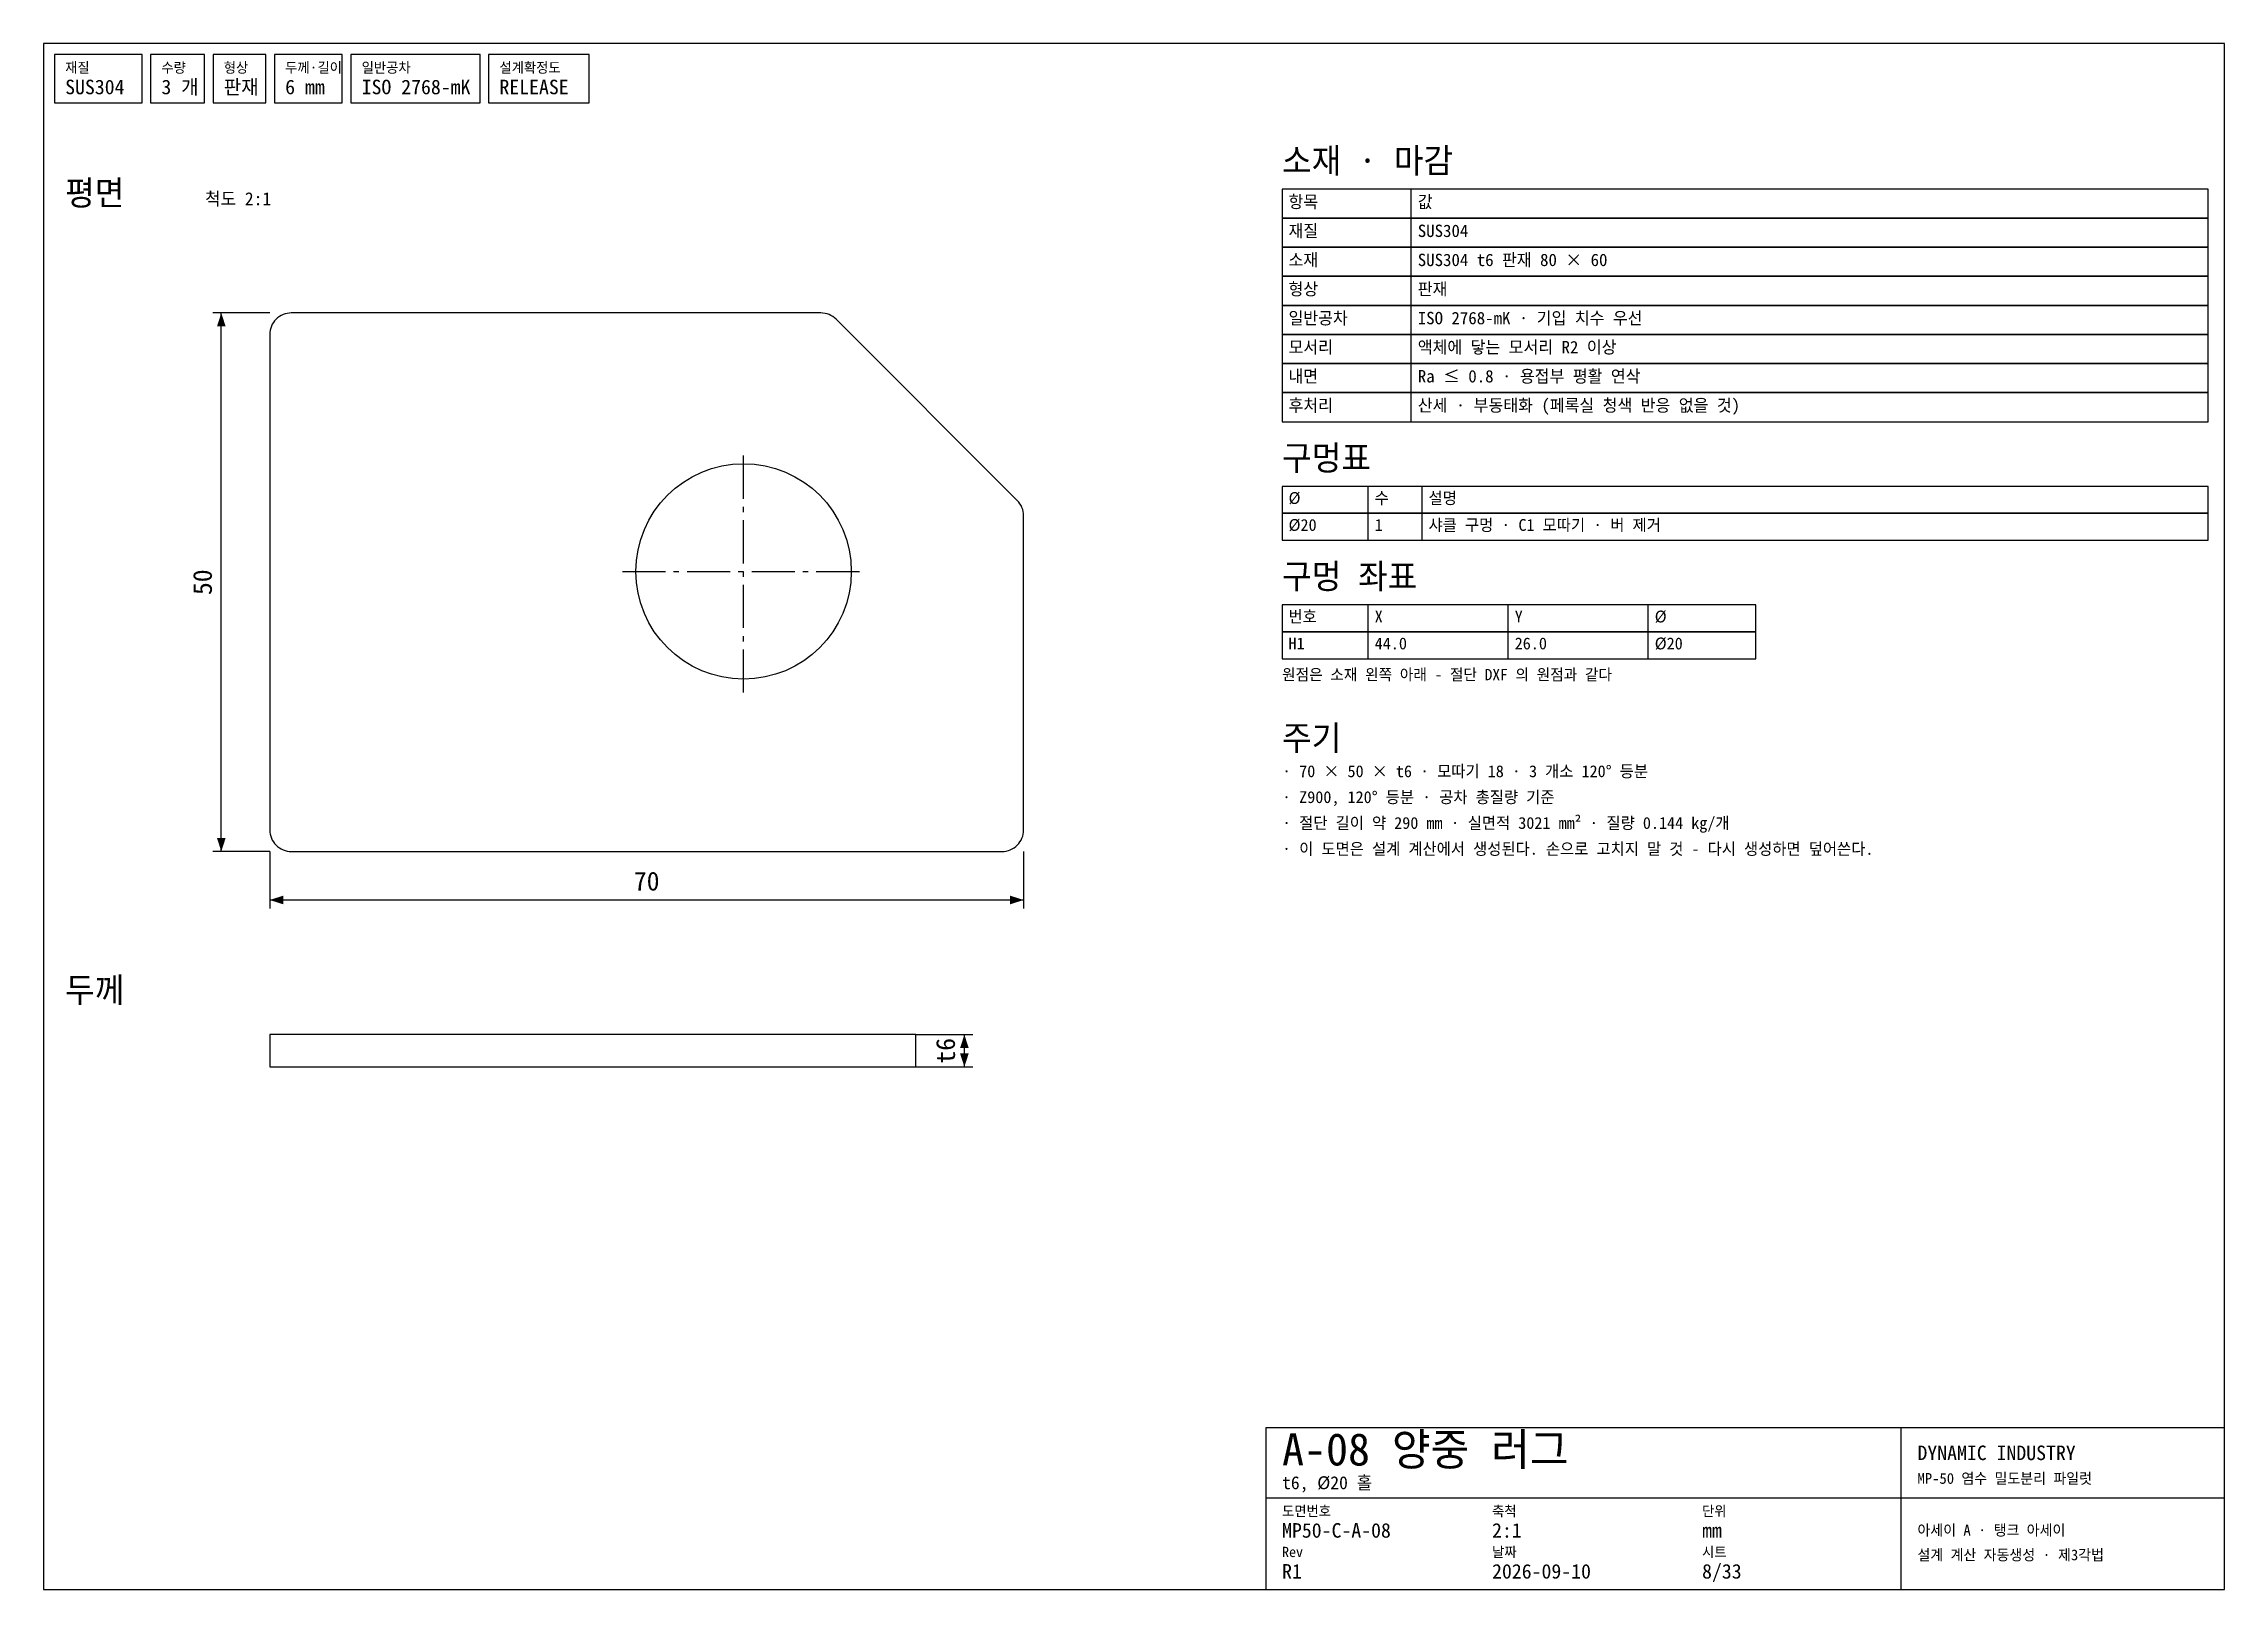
# Model space of a CAD drawing. Header units: millimetres. Extents: x 10 to 415, y 5 to 292.
import ezdxf
from ezdxf.enums import TextEntityAlignment as Align

# ---------------------------------------------------------------- set-up
doc = ezdxf.new("R2010")
doc.units = ezdxf.units.MM
doc.linetypes.add('CENTER', pattern=[12, 8, -1.5, 1, -1.5])
for name, color, linetype in [('CENTER', 2, 'CENTER'), ('CUT', 7, 'CONTINUOUS'), ('DIM', 3, 'CONTINUOUS'), ('FRAME', 7, 'CONTINUOUS'), ('HOLE', 7, 'CONTINUOUS'), ('NOTE', 8, 'CONTINUOUS'), ('TEXT', 3, 'CONTINUOUS')]:
    doc.layers.add(name, color=color, linetype=linetype)

msp = doc.modelspace()

# ---------------------------------------------------------------- linework, layer by layer
at = {"layer": 'CENTER'}
for p, q in [((140, 171.5), (140, 216.5)), ((117.5, 194), (162.5, 194))]:
    msp.add_line(p, q, dxfattribs=at)
at = {"layer": 'CUT'}
msp.add_lwpolyline([(52, 146, 0.414214), (56, 142), (188, 142, 0.414214), (192, 146), (192, 204.343146, 0.198912), (190.828427, 207.171573), (157.171573, 240.828427, 0.198912), (154.343146, 242), (56, 242, 0.414214), (52, 238)], format="xyb", close=True, dxfattribs=at)
msp.add_lwpolyline([(52, 102), (172, 102), (172, 108), (52, 108)], close=True, dxfattribs=at)
at = {"layer": 'DIM'}
for p, q in [((52, 242), (41.4, 242)), ((43, 142), (43, 242)), ((52, 142), (41.4, 142)), ((52, 142), (52, 131.4)), ((192, 142), (192, 131.4)), ((52, 133), (192, 133)), ((172, 108), (182.6, 108)), ((181, 102), (181, 108)), ((172, 102), (182.6, 102))]:
    msp.add_line(p, q, dxfattribs=at)
for points in [[(43, 242), (42.2, 239.5), (43.8, 239.5)], [(43, 142), (43.8, 144.5), (42.2, 144.5)], [(52, 133), (54.5, 132.2), (54.5, 133.8)], [(192, 133), (189.5, 133.8), (189.5, 132.2)], [(181, 108), (180.2, 105.5), (181.8, 105.5)], [(181, 102), (181.8, 104.5), (180.2, 104.5)]]:
    msp.add_solid(points, dxfattribs=at)
at = {"layer": 'FRAME'}
for p, q in [((264, 259.6), (264, 265)), ((264, 254.2), (264, 259.6)), ((264, 248.8), (264, 254.2)), ((264, 243.4), (264, 248.8)), ((264, 238), (264, 243.4)), ((264, 232.6), (264, 238)), ((264, 227.2), (264, 232.6)), ((264, 221.8), (264, 227.2)), ((256, 204.8), (256, 209.8)), ((266, 204.8), (266, 209.8)), ((256, 199.8), (256, 204.8)), ((266, 199.8), (266, 204.8)), ((256, 182.8), (256, 187.8)), ((282, 182.8), (282, 187.8)), ((308, 182.8), (308, 187.8)), ((256, 177.8), (256, 182.8)), ((282, 177.8), (282, 182.8)), ((308, 177.8), (308, 182.8)), ((355, 5), (355, 35)), ((237, 22), (415, 22))]:
    msp.add_line(p, q, dxfattribs=at)
for points in [[(10, 5), (415, 5), (415, 292), (10, 292)], [(12, 281), (28.275248, 281), (28.275248, 290), (12, 290)], [(29.875248, 281), (39.860144, 281), (39.860144, 290), (29.875248, 290)], [(41.460144, 281), (51.260144, 281), (51.260144, 290), (41.460144, 290)], [(52.860144, 281), (65.468144, 281), (65.468144, 290), (52.860144, 290)], [(67.068144, 281), (91.051568, 281), (91.051568, 290), (67.068144, 290)], [(92.651568, 281), (111.297632, 281), (111.297632, 290), (92.651568, 290)], [(240, 259.6), (412, 259.6), (412, 265), (240, 265)], [(240, 254.2), (412, 254.2), (412, 259.6), (240, 259.6)], [(240, 248.8), (412, 248.8), (412, 254.2), (240, 254.2)], [(240, 243.4), (412, 243.4), (412, 248.8), (240, 248.8)], [(240, 238), (412, 238), (412, 243.4), (240, 243.4)], [(240, 232.6), (412, 232.6), (412, 238), (240, 238)], [(240, 227.2), (412, 227.2), (412, 232.6), (240, 232.6)], [(240, 221.8), (412, 221.8), (412, 227.2), (240, 227.2)], [(240, 204.8), (412, 204.8), (412, 209.8), (240, 209.8)], [(240, 199.8), (412, 199.8), (412, 204.8), (240, 204.8)], [(240, 182.8), (328, 182.8), (328, 187.8), (240, 187.8)], [(240, 177.8), (328, 177.8), (328, 182.8), (240, 182.8)], [(237, 5), (415, 5), (415, 35), (237, 35)]]:
    msp.add_lwpolyline(points, close=True, dxfattribs=at)
at = {"layer": 'HOLE'}
msp.add_lwpolyline([(120, 194, -1), (160, 194, -1)], format="xyb", close=True, dxfattribs=at)

# ---------------------------------------------------------------- texts
at = {"layer": 'DIM'}
for s, p in [('50', (41.25, 192)), ('t6', (179.25, 105))]:
    msp.add_text(s, height=3.5, rotation=90, dxfattribs=at).set_placement(p, align=Align.CENTER)
msp.add_text('70', height=3.5, dxfattribs=at).set_placement((122, 134.75), align=Align.CENTER)
at = {"layer": 'FRAME'}
for s, height, p in [('SUS304', 2.7, (14, 282.6)), ('3 개', 2.7, (31.875248, 282.6)), ('판재', 2.7, (43.460144, 282.6)), ('6 mm', 2.7, (54.860144, 282.6)), ('ISO 2768-mK', 2.7, (69.068144, 282.6)), ('RELEASE', 2.7, (94.651568, 282.6)), ('소재 · 마감', 4.6, (240, 268)), ('평면', 4.6, (14, 262)), ('항목', 2.3, (241.2, 261.495)), ('값', 2.3, (265.2, 261.495)), ('구멍표', 4.6, (240, 212.8)), ('Ø', 2.2, (241.2, 206.53)), ('수', 2.2, (257.2, 206.53)), ('설명', 2.2, (267.2, 206.53)), ('구멍 좌표', 4.6, (240, 190.8)), ('번호', 2.2, (241.2, 184.53)), ('X', 2.2, (257.2, 184.53)), ('Y', 2.2, (283.2, 184.53)), ('Ø', 2.2, (309.2, 184.53)), ('주기', 4.6, (240, 160.8)), ('두께', 4.6, (14, 114)), ('A-08 양중 러그', 6, (240, 28)), ('DYNAMIC INDUSTRY', 2.7, (358, 29))]:
    msp.add_text(s, height=height, dxfattribs=at).set_placement(p)
at = {"layer": 'NOTE'}
for s, height, p in [('원점은 소재 왼쪽 아래 - 절단 DXF 의 원점과 같다', 2.1, (240, 173.8)), ('· 70 × 50 × t6 · 모따기 18 · 3 개소 120° 등분', 2.2, (240, 155.8)), ('· Z900, 120° 등분 · 공차 총질량 기준', 2.2, (240, 151)), ('· 절단 길이 약 290 mm · 실면적 3021 mm² · 질량 0.144 kg/개', 2.2, (240, 146.2)), ('· 이 도면은 설계 계산에서 생성된다. 손으로 고치지 말 것 - 다시 생성하면 덮어쓴다.', 2.2, (240, 141.4))]:
    msp.add_text(s, height=height, dxfattribs=at).set_placement(p)
at = {"layer": 'TEXT'}
for s, height, p in [('재질', 1.9, (14, 286.6)), ('수량', 1.9, (31.875248, 286.6)), ('형상', 1.9, (43.460144, 286.6)), ('두께·길이', 1.9, (54.860144, 286.6)), ('일반공차', 1.9, (69.068144, 286.6)), ('설계확정도', 1.9, (94.651568, 286.6)), ('척도 2:1', 2.4, (40, 262)), ('재질', 2.3, (241.2, 256.095)), ('SUS304', 2.3, (265.2, 256.095)), ('소재', 2.3, (241.2, 250.695)), ('SUS304 t6 판재 80 × 60', 2.3, (265.2, 250.695)), ('형상', 2.3, (241.2, 245.295)), ('판재', 2.3, (265.2, 245.295)), ('일반공차', 2.3, (241.2, 239.895)), ('ISO 2768-mK · 기입 치수 우선', 2.3, (265.2, 239.895)), ('모서리', 2.3, (241.2, 234.495)), ('액체에 닿는 모서리 R2 이상', 2.3, (265.2, 234.495)), ('내면', 2.3, (241.2, 229.095)), ('Ra ≤ 0.8 · 용접부 평활 연삭', 2.3, (265.2, 229.095)), ('후처리', 2.3, (241.2, 223.695)), ('산세 · 부동태화 (페록실 청색 반응 없을 것)', 2.3, (265.2, 223.695)), ('Ø20', 2.2, (241.2, 201.53)), ('1', 2.2, (257.2, 201.53)), ('샤클 구멍 · C1 모따기 · 버 제거', 2.2, (267.2, 201.53)), ('H1', 2.2, (241.2, 179.53)), ('44.0', 2.2, (257.2, 179.53)), ('26.0', 2.2, (283.2, 179.53)), ('Ø20', 2.2, (309.2, 179.53)), ('t6, Ø20 홀', 2.4, (240, 23.6)), ('MP-50 염수 밀도분리 파일럿', 2, (358, 24.6)), ('도면번호', 1.9, (240, 18.6)), ('축척', 1.9, (279, 18.6)), ('단위', 1.9, (318, 18.6)), ('MP50-C-A-08', 2.7, (240, 14.6)), ('2:1', 2.7, (279, 14.6)), ('mm', 2.7, (318, 14.6)), ('아세이 A · 탱크 아세이', 2, (358, 15)), ('Rev', 1.9, (240, 11)), ('날짜', 1.9, (279, 11)), ('시트', 1.9, (318, 11)), ('설계 계산 자동생성 · 제3각법', 2, (358, 10.4)), ('R1', 2.7, (240, 7)), ('2026-09-10', 2.7, (279, 7)), ('8/33', 2.7, (318, 7))]:
    msp.add_text(s, height=height, dxfattribs=at).set_placement(p)

doc.saveas('drawing.dxf')
